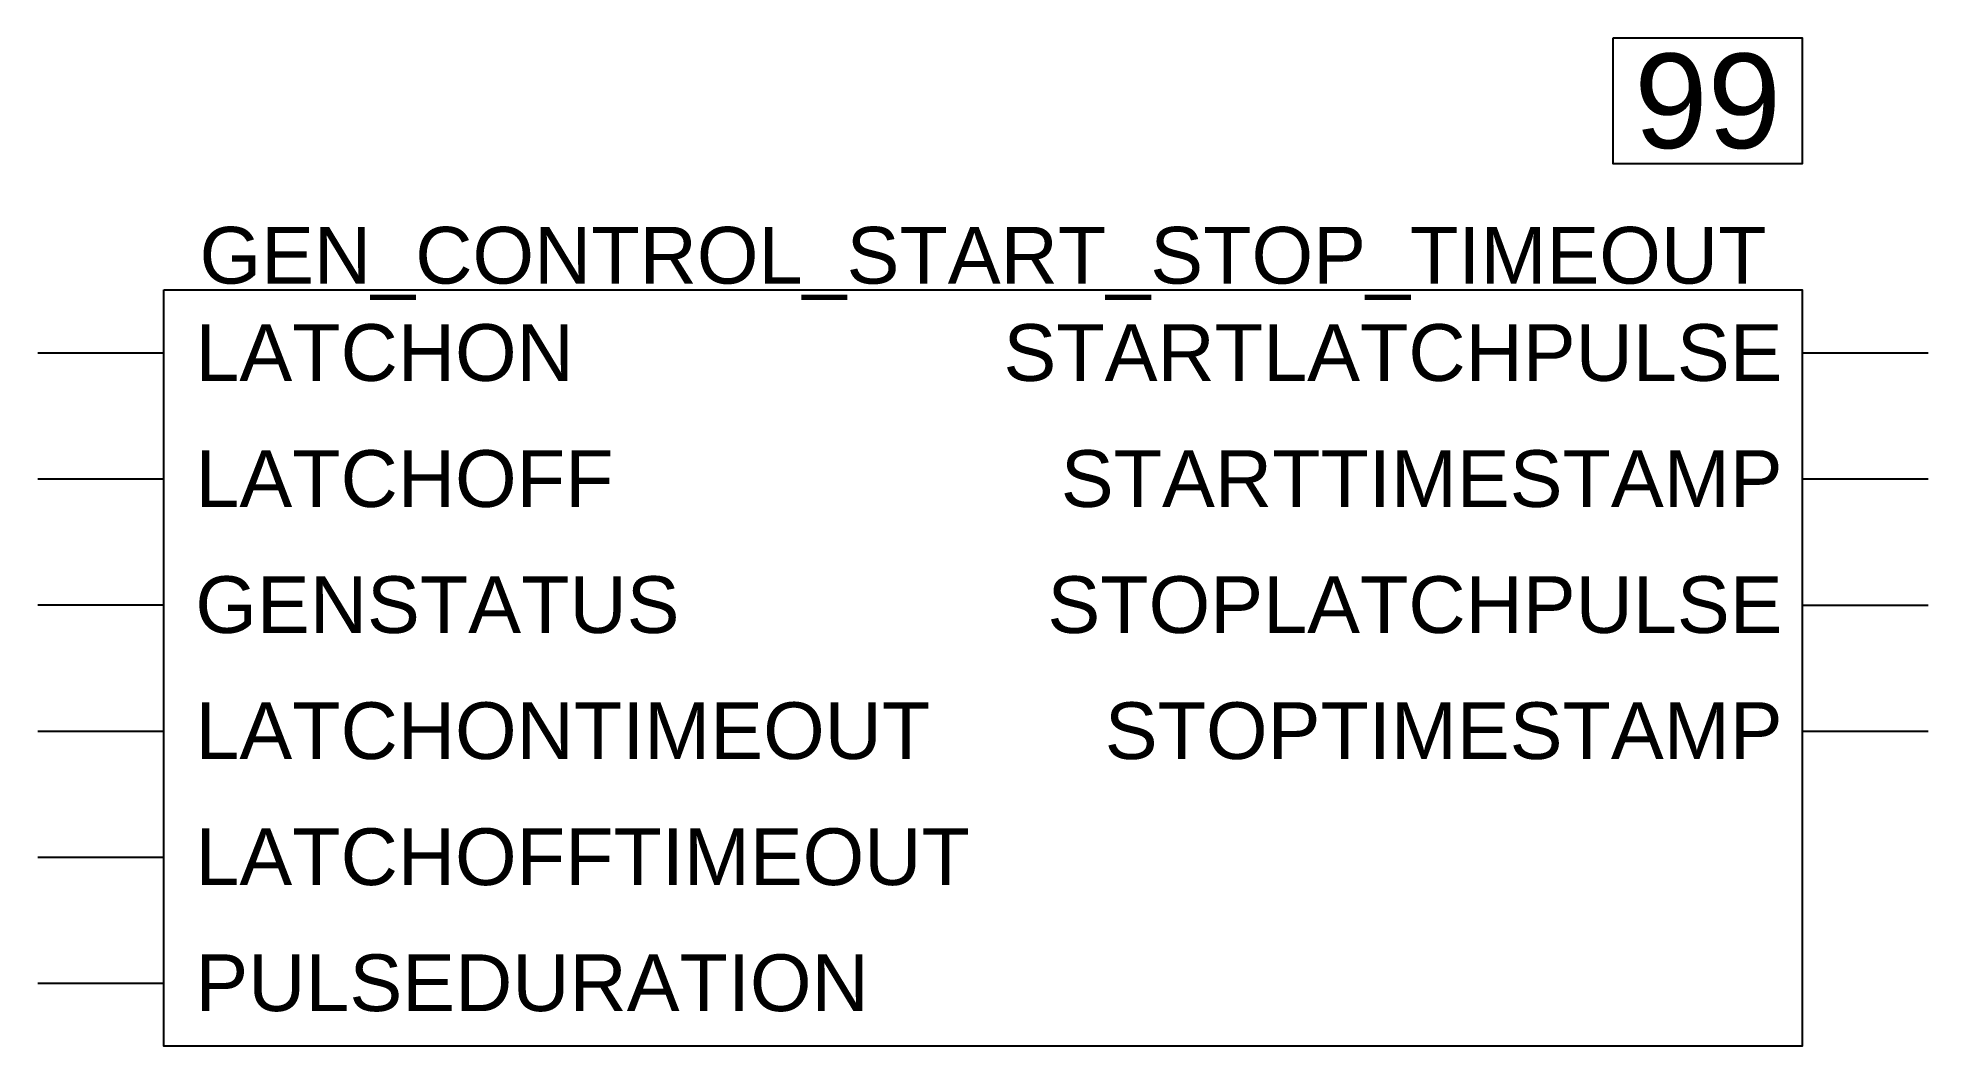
# Model space of a CAD drawing. Header units: inches. Extents: x 0 to 3, y -1.1 to 0.5.
import ezdxf
from ezdxf.enums import TextEntityAlignment as Align

# ---------------------------------------------------------------- set-up
doc = ezdxf.new("R2010")
doc.units = ezdxf.units.IN
doc.header["$MEASUREMENT"] = 0
doc.styles.get("Standard").update_dxf_attribs({"font": 'arial.ttf'})

msp = doc.modelspace()

# ---------------------------------------------------------------- linework, layer by layer
for p, q in [((0, 0), (0.2, 0)), ((2.8, 0), (3, 0)), ((0, -0.2), (0.2, -0.2)), ((2.8, -0.2), (3, -0.2)), ((0.2, -0.4), (0, -0.4)), ((2.8, -0.4), (3, -0.4)), ((0, -0.6), (0.2, -0.6)), ((2.8, -0.6), (3, -0.6)), ((0, -0.8), (0.2, -0.8)), ((0, -1), (0.2, -1))]:
    msp.add_line(p, q)
for points in [[(2.5, 0.5), (2.8, 0.5), (2.8, 0.3), (2.5, 0.3)], [(0.2, 0.1), (2.8, 0.1), (2.8, -1.1), (0.2, -1.1)]]:
    msp.add_lwpolyline(points, close=True)

# ---------------------------------------------------------------- texts
at = {"char_height": 0.09}
for s, width, gutter_width, insert, attachment_point in [('GEN_CONTROL_START_STOP_TIMEOUT', 0.2, 1, (1.5, 0.2), 2), ('LATCHON', 0.5, 4.5, (0.25, 0), 4), ('STARTLATCHPULSE', 0.5, 4.5, (2.7689, 0), 6), ('LATCHOFF', 0.5, 4.5, (0.25, -0.2), 4), ('STARTTIMESTAMP', 0.5, 4.5, (2.7689, -0.2), 6), ('GENSTATUS', 0.5, 4.5, (0.25, -0.4), 4), ('STOPLATCHPULSE', 0.5, 4.5, (2.7689, -0.4), 6), ('LATCHONTIMEOUT', 0.5, 4.5, (0.25, -0.6), 4), ('STOPTIMESTAMP', 0.5, 4.5, (2.7689, -0.6), 6), ('LATCHOFFTIMEOUT', 0.5, 4.5, (0.25, -0.8), 4), ('PULSEDURATION', 0.5, 4.5, (0.25, -1), 4)]:
    msp.add_mtext_dynamic_manual_height_columns(s, width=width, gutter_width=gutter_width, heights=[0], dxfattribs=dict(at, insert=insert, attachment_point=attachment_point))
msp.add_attdef('99', text='', height=0.15).set_placement((2.65, 0.4), align=Align.MIDDLE_CENTER)

doc.saveas('drawing.dxf')
